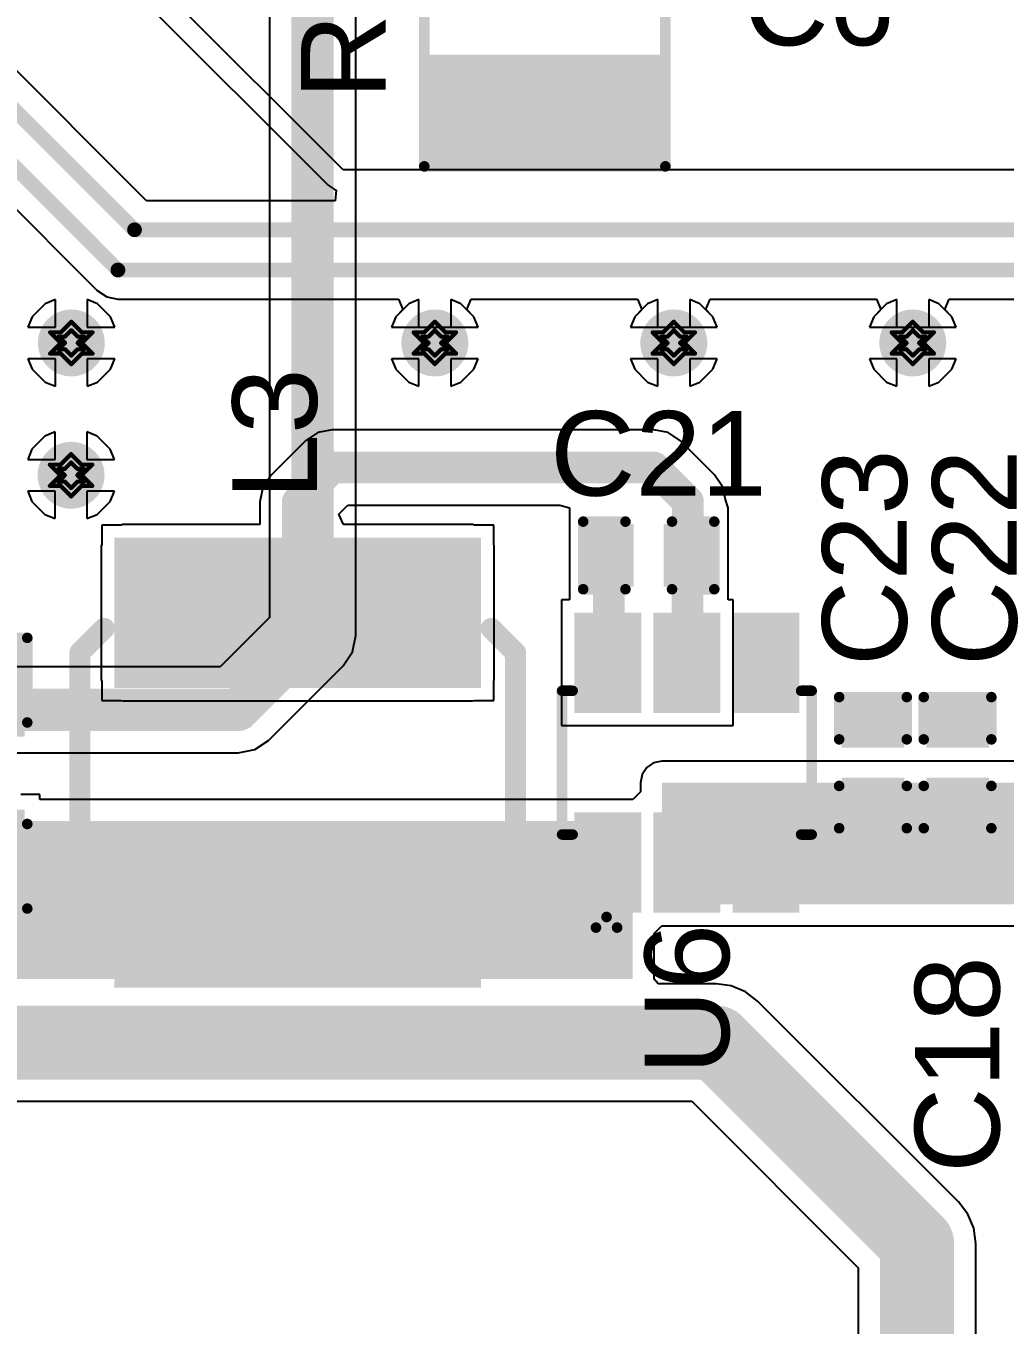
# Model space of a CAD drawing. Header units: inches. Extents: x -18 to 237, y -41 to 211.
# Drawn here: x 15.46 to 27.22, y 68.26 to 83.86 of the extents above; entities that cross this region are included whole.
import ezdxf

# ---------------------------------------------------------------- set-up
doc = ezdxf.new("R2010")
doc.units = ezdxf.units.IN
for name, color, linetype in [('Bottom Layer', 5, 'Continuous'), ('Bottom Solder', 6, 'Continuous'), ('Drill Drawing', 1, 'Continuous'), ('Top Layer', 1, 'Continuous'), ('Top Overlay', 2, 'Continuous'), ('Top Paste', 8, 'Continuous'), ('Top Solder', 216, 'Continuous'), ('Via Holes', 16, 'Continuous')]:
    doc.layers.add(name, color=color, linetype=linetype)
doc.styles.add('Arial', font='', dxfattribs={"height": 0.2})
doc.styles.get('Arial').set_extended_font_data('Arial')

# ---------------------------------------------------------------- blocks, each defined once
blk = doc.blocks.new('R___1210_9')
at = {"layer": 'Top Layer'}
for points in [[(-2.06, 1.36), (-0.92, 1.36), (-0.92, -1.36), (-2.06, -1.36)], [(0.92, 1.36), (2.06, 1.36), (2.06, -1.36), (0.92, -1.36)]]:
    blk.add_hatch(color=1, dxfattribs=at).paths.add_polyline_path(points)
at = {"layer": 'Top Paste'}
for points in [[(-2.06, 1.36), (-0.92, 1.36), (-0.92, -1.36), (-2.06, -1.36)], [(0.92, 1.36), (2.06, 1.36), (2.06, -1.36), (0.92, -1.36)]]:
    blk.add_hatch(color=8, dxfattribs=at).paths.add_polyline_path(points)
at = {"layer": 'Top Solder'}
for points in [[(-2.162, 1.462), (-0.818, 1.462), (-0.818, -1.462), (-2.162, -1.462)], [(0.818, 1.462), (2.162, 1.462), (2.162, -1.462), (0.818, -1.462)]]:
    blk.add_hatch(color=216, dxfattribs=at).paths.add_polyline_path(points)
at = {"layer": 'Top Overlay', "const_width": 0.127}
for points in [[(2.159, 1.448), (-2.159, 1.448)], [(-2.159, -1.448), (-2.159, 1.448)], [(2.159, -1.448), (2.159, 1.448)], [(2.159, -1.448), (-2.159, -1.448)]]:
    blk.add_lwpolyline(points, dxfattribs=at)
at = {"layer": 'Top Overlay', "const_width": 0.0635}
for points in [[(-2.191, 1.448, 1), (-2.127, 1.448, 1)], [(-2.191, 1.448, 1), (-2.127, 1.448, 1)], [(2.127, 1.448, 1), (2.191, 1.448, 1)], [(2.127, 1.448, 1), (2.191, 1.448, 1)], [(-2.191, -1.448, 1), (-2.127, -1.448, 1)], [(-2.191, -1.448, 1), (-2.127, -1.448, 1)], [(2.127, -1.448, 1), (2.191, -1.448, 1)], [(2.127, -1.448, 1), (2.191, -1.448, 1)]]:
    blk.add_lwpolyline(points, format="xyb", close=True, dxfattribs=at)
blk = doc.blocks.new('TSOT_23_6_30')
at = {"layer": 'Top Layer'}
for points in [[(-1.7, 1.25), (-0.7, 1.25), (-0.7, 0.65), (-1.7, 0.65)], [(0.7, 1.25), (1.7, 1.25), (1.7, 0.65), (0.7, 0.65)], [(-1.7, 0.3), (-0.7, 0.3), (-0.7, -0.3), (-1.7, -0.3)], [(0.7, 0.3), (1.7, 0.3), (1.7, -0.3), (0.7, -0.3)], [(-1.7, -0.65), (-0.7, -0.65), (-0.7, -1.25), (-1.7, -1.25)], [(0.7, -0.65), (1.7, -0.65), (1.7, -1.25), (0.7, -1.25)]]:
    blk.add_hatch(color=1, dxfattribs=at).paths.add_polyline_path(points)
at = {"layer": 'Top Paste'}
for points in [[(-1.7, 1.25), (-0.7, 1.25), (-0.7, 0.65), (-1.7, 0.65)], [(0.7, 1.25), (1.7, 1.25), (1.7, 0.65), (0.7, 0.65)], [(-1.7, 0.3), (-0.7, 0.3), (-0.7, -0.3), (-1.7, -0.3)], [(0.7, 0.3), (1.7, 0.3), (1.7, -0.3), (0.7, -0.3)], [(-1.7, -0.65), (-0.7, -0.65), (-0.7, -1.25), (-1.7, -1.25)], [(0.7, -0.65), (1.7, -0.65), (1.7, -1.25), (0.7, -1.25)]]:
    blk.add_hatch(color=8, dxfattribs=at).paths.add_polyline_path(points)
at = {"layer": 'Top Solder'}
for points in [[(-1.802, 1.352), (-0.598, 1.352), (-0.598, 0.548), (-1.802, 0.548)], [(0.598, 1.352), (1.802, 1.352), (1.802, 0.548), (0.598, 0.548)], [(-1.802, 0.402), (-0.598, 0.402), (-0.598, -0.402), (-1.802, -0.402)], [(0.598, 0.402), (1.802, 0.402), (1.802, -0.402), (0.598, -0.402)], [(-1.802, -0.548), (-0.598, -0.548), (-0.598, -1.352), (-1.802, -1.352)], [(0.598, -0.548), (1.802, -0.548), (1.802, -1.352), (0.598, -1.352)]]:
    blk.add_hatch(color=216, dxfattribs=at).paths.add_polyline_path(points)
at = {"layer": 'Top Overlay', "const_width": 0.127}
for points in [[(-0.864, 1.499), (-0.864, 1.372)], [(-0.864, 1.499), (0.864, 1.499)], [(0.864, 1.499), (0.864, 1.372)], [(-1.981, 1.092), (-1.854, 0.965)], [(-1.981, 1.092), (-1.981, 0.838)], [(-1.854, 0.965), (-1.981, 0.838)], [(-0.864, -1.372), (-0.864, -1.499)], [(0.864, -1.372), (0.864, -1.499)], [(-0.864, -1.499), (0.864, -1.499)]]:
    blk.add_lwpolyline(points, dxfattribs=at)
at = {"layer": 'Top Overlay', "const_width": 0.0635}
for points in [[(-0.895, 1.499, 1), (-0.832, 1.499, 1)], [(-0.895, 1.499, 1), (-0.832, 1.499, 1)], [(0.832, 1.499, 1), (0.895, 1.499, 1)], [(0.832, 1.499, 1), (0.895, 1.499, 1)], [(-0.895, 1.372, 1), (-0.832, 1.372, 1)], [(0.832, 1.372, 1), (0.895, 1.372, 1)], [(-2.013, 1.092, 1), (-1.949, 1.092, 1)], [(-2.013, 1.092, 1), (-1.949, 1.092, 1)], [(-1.886, 0.965, 1), (-1.822, 0.965, 1)], [(-1.886, 0.965, 1), (-1.822, 0.965, 1)], [(-2.013, 0.838, 1), (-1.949, 0.838, 1)], [(-2.013, 0.838, 1), (-1.949, 0.838, 1)], [(-0.895, -1.372, 1), (-0.832, -1.372, 1)], [(0.832, -1.372, 1), (0.895, -1.372, 1)], [(-0.895, -1.499, 1), (-0.832, -1.499, 1)], [(-0.895, -1.499, 1), (-0.832, -1.499, 1)], [(0.832, -1.499, 1), (0.895, -1.499, 1)], [(0.832, -1.499, 1), (0.895, -1.499, 1)]]:
    blk.add_lwpolyline(points, format="xyb", close=True, dxfattribs=at)
blk = doc.blocks.new('LVC505040_6R8M_N__100')
at = {"layer": 'Top Layer'}
for points in [[(-2.6, 2.1), (-1, 2.1), (-1, -2.1), (-2.6, -2.1)], [(1, 2.1), (2.6, 2.1), (2.6, -2.1), (1, -2.1)]]:
    blk.add_hatch(color=1, dxfattribs=at).paths.add_polyline_path(points)
at = {"layer": 'Top Paste'}
for points in [[(-2.6, 2.1), (-1, 2.1), (-1, -2.1), (-2.6, -2.1)], [(1, 2.1), (2.6, 2.1), (2.6, -2.1), (1, -2.1)]]:
    blk.add_hatch(color=8, dxfattribs=at).paths.add_polyline_path(points)
at = {"layer": 'Top Solder'}
for points in [[(-2.702, 2.202), (-0.898, 2.202), (-0.898, -2.202), (-2.702, -2.202)], [(0.898, 2.202), (2.702, 2.202), (2.702, -2.202), (0.898, -2.202)]]:
    blk.add_hatch(color=216, dxfattribs=at).paths.add_polyline_path(points)
at = {"layer": 'Top Overlay', "const_width": 0.254}
for points in [[(-1.613, 2.324), (-1.321, 2.616)], [(1.295, 2.616), (-1.321, 2.616)], [(1.613, 2.324), (1.321, 2.616)], [(-1.321, -2.616), (-1.613, -2.324)], [(1.321, -2.616), (1.613, -2.324)], [(1.295, -2.616), (-1.321, -2.616)]]:
    blk.add_lwpolyline(points, dxfattribs=at)
at = {"layer": 'Top Overlay', "const_width": 0.127}
for points in [[(-1.384, 2.616, 1), (-1.257, 2.616, 1)], [(-1.384, 2.616, 1), (-1.257, 2.616, 1)], [(1.232, 2.616, 1), (1.359, 2.616, 1)], [(1.257, 2.616, 1), (1.384, 2.616, 1)], [(-1.676, 2.324, 1), (-1.549, 2.324, 1)], [(1.549, 2.324, 1), (1.676, 2.324, 1)], [(-1.676, -2.324, 1), (-1.549, -2.324, 1)], [(1.549, -2.324, 1), (1.676, -2.324, 1)], [(-1.384, -2.616, 1), (-1.257, -2.616, 1)], [(-1.384, -2.616, 1), (-1.257, -2.616, 1)], [(1.232, -2.616, 1), (1.359, -2.616, 1)], [(1.257, -2.616, 1), (1.384, -2.616, 1)]]:
    blk.add_lwpolyline(points, format="xyb", close=True, dxfattribs=at)
blk = doc.blocks.new('C___0805_140')
at = {"layer": 'Top Layer'}
for points in [[(-1.524, 0.762), (-0.508, 0.762), (-0.508, -0.762), (-1.524, -0.762)], [(0.508, 0.762), (1.524, 0.762), (1.524, -0.762), (0.508, -0.762)]]:
    blk.add_hatch(color=1, dxfattribs=at).paths.add_polyline_path(points)
at = {"layer": 'Top Paste'}
for points in [[(-1.524, 0.762), (-0.508, 0.762), (-0.508, -0.762), (-1.524, -0.762)], [(0.508, 0.762), (1.524, 0.762), (1.524, -0.762), (0.508, -0.762)]]:
    blk.add_hatch(color=8, dxfattribs=at).paths.add_polyline_path(points)
at = {"layer": 'Top Solder'}
for points in [[(-1.594, 0.832), (-0.438, 0.832), (-0.438, -0.832), (-1.594, -0.832)], [(0.438, 0.832), (1.594, 0.832), (1.594, -0.832), (0.438, -0.832)]]:
    blk.add_hatch(color=216, dxfattribs=at).paths.add_polyline_path(points)
at = {"layer": 'Top Overlay', "const_width": 0.127}
for points in [[(-0.61, 0.864), (-1.626, 0.864)], [(-1.626, -0.864), (-1.626, 0.864)], [(1.626, 0.864), (0.61, 0.864)], [(1.626, -0.864), (1.626, 0.864)], [(-0.61, -0.864), (-1.626, -0.864)], [(1.626, -0.864), (0.61, -0.864)]]:
    blk.add_lwpolyline(points, dxfattribs=at)
at = {"layer": 'Top Overlay', "const_width": 0.0635}
for points in [[(-1.657, 0.864, 1), (-1.594, 0.864, 1)], [(-1.657, 0.864, 1), (-1.594, 0.864, 1)], [(-0.641, 0.864, 1), (-0.578, 0.864, 1)], [(0.578, 0.864, 1), (0.641, 0.864, 1)], [(1.594, 0.864, 1), (1.657, 0.864, 1)], [(1.594, 0.864, 1), (1.657, 0.864, 1)], [(-1.657, -0.864, 1), (-1.594, -0.864, 1)], [(-1.657, -0.864, 1), (-1.594, -0.864, 1)], [(-0.641, -0.864, 1), (-0.578, -0.864, 1)], [(0.578, -0.864, 1), (0.641, -0.864, 1)], [(1.594, -0.864, 1), (1.657, -0.864, 1)], [(1.594, -0.864, 1), (1.657, -0.864, 1)]]:
    blk.add_lwpolyline(points, format="xyb", close=True, dxfattribs=at)
blk = doc.blocks.new('C___0402_141')
at = {"layer": 'Top Layer'}
for points in [[(-0.699, -0.318), (-0.699, 0.317), (-0.241, 0.317), (-0.241, -0.318)], [(0.241, -0.318), (0.241, 0.317), (0.699, 0.317), (0.699, -0.318)]]:
    blk.add_hatch(color=1, dxfattribs=at).paths.add_polyline_path(points)
at = {"layer": 'Top Paste'}
for points in [[(-0.699, -0.318), (-0.699, 0.317), (-0.241, 0.317), (-0.241, -0.318)], [(0.241, -0.318), (0.241, 0.317), (0.699, 0.317), (0.699, -0.318)]]:
    blk.add_hatch(color=8, dxfattribs=at).paths.add_polyline_path(points)
at = {"layer": 'Top Solder'}
for points in [[(-0.758, -0.377), (-0.758, 0.377), (-0.181, 0.377), (-0.181, -0.377)], [(0.181, -0.377), (0.181, 0.377), (0.758, 0.377), (0.758, -0.377)]]:
    blk.add_hatch(color=216, dxfattribs=at).paths.add_polyline_path(points)
at = {"layer": 'Top Overlay', "const_width": 0.127}
for points in [[(-0.279, 0.406), (-0.787, 0.406)], [(-0.787, -0.406), (-0.787, 0.406)], [(0.787, 0.406), (0.279, 0.406)], [(0.787, -0.406), (0.787, 0.406)], [(-0.279, -0.406), (-0.787, -0.406)], [(0.787, -0.406), (0.279, -0.406)]]:
    blk.add_lwpolyline(points, dxfattribs=at)
at = {"layer": 'Top Overlay', "const_width": 0.0635}
for points in [[(-0.819, 0.406, 1), (-0.756, 0.406, 1)], [(-0.819, 0.406, 1), (-0.756, 0.406, 1)], [(-0.311, 0.406, 1), (-0.248, 0.406, 1)], [(0.248, 0.406, 1), (0.311, 0.406, 1)], [(0.756, 0.406, 1), (0.819, 0.406, 1)], [(0.756, 0.406, 1), (0.819, 0.406, 1)], [(-0.819, -0.406, 1), (-0.756, -0.406, 1)], [(-0.819, -0.406, 1), (-0.756, -0.406, 1)], [(-0.311, -0.406, 1), (-0.248, -0.406, 1)], [(0.248, -0.406, 1), (0.311, -0.406, 1)], [(0.756, -0.406, 1), (0.819, -0.406, 1)], [(0.756, -0.406, 1), (0.819, -0.406, 1)]]:
    blk.add_lwpolyline(points, format="xyb", close=True, dxfattribs=at)
blk = doc.blocks.new('C___0402_142')
at = {"layer": 'Top Layer'}
for points in [[(-0.699, -0.318), (-0.699, 0.317), (-0.241, 0.317), (-0.241, -0.318)], [(0.241, -0.318), (0.241, 0.317), (0.699, 0.317), (0.699, -0.318)]]:
    blk.add_hatch(color=1, dxfattribs=at).paths.add_polyline_path(points)
at = {"layer": 'Top Paste'}
for points in [[(-0.699, -0.318), (-0.699, 0.317), (-0.241, 0.317), (-0.241, -0.318)], [(0.241, -0.318), (0.241, 0.317), (0.699, 0.317), (0.699, -0.318)]]:
    blk.add_hatch(color=8, dxfattribs=at).paths.add_polyline_path(points)
at = {"layer": 'Top Solder'}
for points in [[(-0.758, -0.377), (-0.758, 0.377), (-0.181, 0.377), (-0.181, -0.377)], [(0.181, -0.377), (0.181, 0.377), (0.758, 0.377), (0.758, -0.377)]]:
    blk.add_hatch(color=216, dxfattribs=at).paths.add_polyline_path(points)
at = {"layer": 'Top Overlay', "const_width": 0.127}
for points in [[(-0.279, 0.406), (-0.787, 0.406)], [(-0.787, -0.406), (-0.787, 0.406)], [(0.787, 0.406), (0.279, 0.406)], [(0.787, -0.406), (0.787, 0.406)], [(-0.279, -0.406), (-0.787, -0.406)], [(0.787, -0.406), (0.279, -0.406)]]:
    blk.add_lwpolyline(points, dxfattribs=at)
at = {"layer": 'Top Overlay', "const_width": 0.0635}
for points in [[(-0.819, 0.406, 1), (-0.756, 0.406, 1)], [(-0.819, 0.406, 1), (-0.756, 0.406, 1)], [(-0.311, 0.406, 1), (-0.248, 0.406, 1)], [(0.248, 0.406, 1), (0.311, 0.406, 1)], [(0.756, 0.406, 1), (0.819, 0.406, 1)], [(0.756, 0.406, 1), (0.819, 0.406, 1)], [(-0.819, -0.406, 1), (-0.756, -0.406, 1)], [(-0.819, -0.406, 1), (-0.756, -0.406, 1)], [(-0.311, -0.406, 1), (-0.248, -0.406, 1)], [(0.248, -0.406, 1), (0.311, -0.406, 1)], [(0.756, -0.406, 1), (0.819, -0.406, 1)], [(0.756, -0.406, 1), (0.819, -0.406, 1)]]:
    blk.add_lwpolyline(points, format="xyb", close=True, dxfattribs=at)
blk = doc.blocks.new('C___0402_143')
at = {"layer": 'Top Layer'}
for points in [[(-0.699, -0.318), (-0.699, 0.318), (-0.241, 0.318), (-0.241, -0.318)], [(0.241, -0.318), (0.241, 0.318), (0.699, 0.318), (0.699, -0.318)]]:
    blk.add_hatch(color=1, dxfattribs=at).paths.add_polyline_path(points)
at = {"layer": 'Top Paste'}
for points in [[(-0.699, -0.318), (-0.699, 0.318), (-0.241, 0.318), (-0.241, -0.318)], [(0.241, -0.318), (0.241, 0.318), (0.699, 0.318), (0.699, -0.318)]]:
    blk.add_hatch(color=8, dxfattribs=at).paths.add_polyline_path(points)
at = {"layer": 'Top Solder'}
for points in [[(-0.758, -0.377), (-0.758, 0.377), (-0.181, 0.377), (-0.181, -0.377)], [(0.181, -0.377), (0.181, 0.377), (0.758, 0.377), (0.758, -0.377)]]:
    blk.add_hatch(color=216, dxfattribs=at).paths.add_polyline_path(points)
at = {"layer": 'Top Overlay', "const_width": 0.127}
for points in [[(-0.279, 0.406), (-0.787, 0.406)], [(-0.787, 0.406), (-0.787, -0.406)], [(0.787, 0.406), (0.279, 0.406)], [(0.787, 0.406), (0.787, -0.406)], [(-0.279, -0.406), (-0.787, -0.406)], [(0.787, -0.406), (0.279, -0.406)]]:
    blk.add_lwpolyline(points, dxfattribs=at)
at = {"layer": 'Top Overlay', "const_width": 0.0635}
for points in [[(-0.819, 0.406, 1), (-0.756, 0.406, 1)], [(-0.819, 0.406, 1), (-0.756, 0.406, 1)], [(-0.311, 0.406, 1), (-0.248, 0.406, 1)], [(0.248, 0.406, 1), (0.311, 0.406, 1)], [(0.756, 0.406, 1), (0.819, 0.406, 1)], [(0.756, 0.406, 1), (0.819, 0.406, 1)], [(-0.819, -0.406, 1), (-0.756, -0.406, 1)], [(-0.819, -0.406, 1), (-0.756, -0.406, 1)], [(-0.311, -0.406, 1), (-0.248, -0.406, 1)], [(0.248, -0.406, 1), (0.311, -0.406, 1)], [(0.756, -0.406, 1), (0.819, -0.406, 1)], [(0.756, -0.406, 1), (0.819, -0.406, 1)]]:
    blk.add_lwpolyline(points, format="xyb", close=True, dxfattribs=at)

msp = doc.modelspace()

# ---------------------------------------------------------------- hatches: boundary and pattern name
at = {"layer": 'Bottom Layer'}
h = msp.add_hatch(color=5, dxfattribs=at)
edge = h.paths.add_edge_path()
edge.add_arc((16.005, 80.051), 0.3, 0, 360)
h = msp.add_hatch(color=5, dxfattribs=at)
edge = h.paths.add_edge_path()
edge.add_arc((20.371, 80.051), 0.3, 0, 360)
h = msp.add_hatch(color=5, dxfattribs=at)
edge = h.paths.add_edge_path()
edge.add_arc((23.241, 80.051), 0.3, 0, 360)
h = msp.add_hatch(color=5, dxfattribs=at)
edge = h.paths.add_edge_path()
edge.add_arc((26.111, 80.051), 0.3, 0, 360)
h = msp.add_hatch(color=5, dxfattribs=at)
edge = h.paths.add_edge_path()
edge.add_arc((16.002, 78.462), 0.3, 0, 360)
at = {"layer": 'Bottom Solder'}
h = msp.add_hatch(color=6, dxfattribs=at)
edge = h.paths.add_edge_path()
edge.add_arc((16.005, 80.051), 0.402, 0, 360)
h = msp.add_hatch(color=6, dxfattribs=at)
edge = h.paths.add_edge_path()
edge.add_arc((20.371, 80.051), 0.402, 0, 360)
h = msp.add_hatch(color=6, dxfattribs=at)
edge = h.paths.add_edge_path()
edge.add_arc((23.241, 80.051), 0.402, 0, 360)
h = msp.add_hatch(color=6, dxfattribs=at)
edge = h.paths.add_edge_path()
edge.add_arc((26.111, 80.051), 0.402, 0, 360)
h = msp.add_hatch(color=6, dxfattribs=at)
edge = h.paths.add_edge_path()
edge.add_arc((16.002, 78.462), 0.402, 0, 360)
at = {"layer": 'Top Layer'}
h = msp.add_hatch(color=1, dxfattribs=at)
edge = h.paths.add_edge_path()
edge.add_arc((16.005, 80.051), 0.3, 0, 360)
h = msp.add_hatch(color=1, dxfattribs=at)
edge = h.paths.add_edge_path()
edge.add_arc((20.371, 80.051), 0.3, 0, 360)
h = msp.add_hatch(color=1, dxfattribs=at)
edge = h.paths.add_edge_path()
edge.add_arc((23.241, 80.051), 0.3, 0, 360)
h = msp.add_hatch(color=1, dxfattribs=at)
edge = h.paths.add_edge_path()
edge.add_arc((26.111, 80.051), 0.3, 0, 360)
h = msp.add_hatch(color=1, dxfattribs=at)
edge = h.paths.add_edge_path()
edge.add_arc((16.002, 78.462), 0.3, 0, 360)
for points in [[(16.624, 76.01), (20.824, 76.01), (20.824, 77.61), (16.624, 77.61)], [(23.098, 73.31), (34.239, 73.31), (34.239, 74.768), (23.098, 74.768)], [(11.915, 72.41), (22.748, 72.41), (22.748, 74.31), (11.915, 74.31)]]:
    msp.add_hatch(color=1, dxfattribs=at).paths.add_polyline_path(points)
at = {"layer": 'Top Solder'}
h = msp.add_hatch(color=216, dxfattribs=at)
edge = h.paths.add_edge_path()
edge.add_arc((16.005, 80.051), 0.402, 0, 360)
h = msp.add_hatch(color=216, dxfattribs=at)
edge = h.paths.add_edge_path()
edge.add_arc((20.371, 80.051), 0.402, 0, 360)
h = msp.add_hatch(color=216, dxfattribs=at)
edge = h.paths.add_edge_path()
edge.add_arc((23.241, 80.051), 0.402, 0, 360)
h = msp.add_hatch(color=216, dxfattribs=at)
edge = h.paths.add_edge_path()
edge.add_arc((26.111, 80.051), 0.402, 0, 360)
h = msp.add_hatch(color=216, dxfattribs=at)
edge = h.paths.add_edge_path()
edge.add_arc((16.002, 78.462), 0.402, 0, 360)
at = {"layer": 'Via Holes'}
h = msp.add_hatch(color=7, dxfattribs=at)
edge = h.paths.add_edge_path()
edge.add_arc((16.005, 80.051), 0.15, 0, 360)
h = msp.add_hatch(color=7, dxfattribs=at)
edge = h.paths.add_edge_path()
edge.add_arc((20.371, 80.051), 0.15, 0, 360)
h = msp.add_hatch(color=7, dxfattribs=at)
edge = h.paths.add_edge_path()
edge.add_arc((23.241, 80.051), 0.15, 0, 360)
h = msp.add_hatch(color=7, dxfattribs=at)
edge = h.paths.add_edge_path()
edge.add_arc((26.111, 80.051), 0.15, 0, 360)
h = msp.add_hatch(color=7, dxfattribs=at)
edge = h.paths.add_edge_path()
edge.add_arc((16.002, 78.462), 0.15, 0, 360)

# ---------------------------------------------------------------- linework, layer by layer
at = {"layer": 'Bottom Layer'}
for p, q in [((18.384, 87.736), (18.384, 76.752)), ((19.42, 76.538), (19.42, 86.531)), ((15.691, 80.521), (15.536, 80.365)), ((15.815, 80.572), (15.691, 80.521)), ((15.815, 80.242), (15.815, 80.572)), ((16.319, 80.521), (16.196, 80.572)), ((16.196, 80.572), (16.196, 80.242)), ((16.475, 80.365), (16.319, 80.521)), ((20.057, 80.521), (19.901, 80.365)), ((20.18, 80.572), (20.057, 80.521)), ((20.18, 80.242), (20.18, 80.572)), ((20.685, 80.521), (20.561, 80.572)), ((20.561, 80.572), (20.561, 80.242)), ((20.84, 80.365), (20.685, 80.521)), ((22.927, 80.521), (22.771, 80.365)), ((23.051, 80.572), (22.927, 80.521)), ((23.051, 80.242), (23.051, 80.572)), ((23.555, 80.521), (23.432, 80.572)), ((23.432, 80.572), (23.432, 80.242)), ((23.711, 80.365), (23.555, 80.521)), ((25.797, 80.521), (25.642, 80.365)), ((25.921, 80.572), (25.797, 80.521)), ((25.921, 80.242), (25.921, 80.572)), ((26.425, 80.521), (26.302, 80.572)), ((26.302, 80.572), (26.302, 80.242)), ((26.581, 80.365), (26.425, 80.521)), ((15.536, 80.365), (15.484, 80.242)), ((16.526, 80.242), (16.475, 80.365)), ((19.901, 80.365), (19.85, 80.242)), ((20.892, 80.242), (20.84, 80.365)), ((22.771, 80.365), (22.72, 80.242)), ((23.762, 80.242), (23.711, 80.365)), ((25.642, 80.365), (25.59, 80.242)), ((26.632, 80.242), (26.581, 80.365)), ((15.484, 80.242), (15.815, 80.242)), ((16.196, 80.242), (16.526, 80.242)), ((19.85, 80.242), (20.18, 80.242)), ((20.561, 80.242), (20.892, 80.242)), ((22.72, 80.242), (23.051, 80.242)), ((23.432, 80.242), (23.762, 80.242)), ((25.59, 80.242), (25.921, 80.242)), ((26.302, 80.242), (26.632, 80.242)), ((15.815, 79.861), (15.484, 79.861)), ((15.484, 79.861), (15.536, 79.737)), ((15.536, 79.737), (15.691, 79.581)), ((15.815, 79.53), (15.815, 79.861)), ((16.526, 79.861), (16.196, 79.861)), ((16.196, 79.861), (16.196, 79.53)), ((16.319, 79.581), (16.475, 79.737)), ((16.475, 79.737), (16.526, 79.861)), ((20.18, 79.861), (19.85, 79.861)), ((19.85, 79.861), (19.901, 79.737)), ((19.901, 79.737), (20.057, 79.581)), ((20.18, 79.53), (20.18, 79.861)), ((20.892, 79.861), (20.561, 79.861)), ((20.561, 79.861), (20.561, 79.53)), ((20.685, 79.581), (20.84, 79.737)), ((20.84, 79.737), (20.892, 79.861)), ((23.051, 79.861), (22.72, 79.861)), ((22.72, 79.861), (22.771, 79.737)), ((22.771, 79.737), (22.927, 79.581)), ((23.051, 79.53), (23.051, 79.861)), ((23.762, 79.861), (23.432, 79.861)), ((23.432, 79.861), (23.432, 79.53)), ((23.555, 79.581), (23.711, 79.737)), ((23.711, 79.737), (23.762, 79.861)), ((25.921, 79.861), (25.59, 79.861)), ((25.59, 79.861), (25.642, 79.737)), ((25.642, 79.737), (25.797, 79.581)), ((25.921, 79.53), (25.921, 79.861)), ((26.632, 79.861), (26.302, 79.861)), ((26.302, 79.861), (26.302, 79.53)), ((26.425, 79.581), (26.581, 79.737)), ((26.581, 79.737), (26.632, 79.861)), ((15.691, 79.581), (15.815, 79.53)), ((16.196, 79.53), (16.319, 79.581)), ((20.057, 79.581), (20.18, 79.53)), ((20.561, 79.53), (20.685, 79.581)), ((22.927, 79.581), (23.051, 79.53)), ((23.432, 79.53), (23.555, 79.581)), ((25.797, 79.581), (25.921, 79.53)), ((26.302, 79.53), (26.425, 79.581)), ((15.812, 78.982), (15.688, 78.931)), ((15.812, 78.652), (15.812, 78.982)), ((16.316, 78.931), (16.193, 78.982)), ((16.193, 78.982), (16.193, 78.652)), ((15.688, 78.931), (15.532, 78.775)), ((16.472, 78.775), (16.316, 78.931)), ((15.532, 78.775), (15.481, 78.652)), ((15.481, 78.652), (15.812, 78.652)), ((16.193, 78.652), (16.523, 78.652)), ((16.523, 78.652), (16.472, 78.775)), ((15.812, 78.271), (15.481, 78.271)), ((15.481, 78.271), (15.532, 78.148)), ((15.812, 77.941), (15.812, 78.271)), ((16.523, 78.271), (16.193, 78.271)), ((16.193, 78.271), (16.193, 77.941)), ((16.472, 78.148), (16.523, 78.271)), ((15.532, 78.148), (15.688, 77.992)), ((16.316, 77.992), (16.472, 78.148)), ((15.688, 77.992), (15.812, 77.941)), ((16.193, 77.941), (16.316, 77.992)), ((18.384, 76.752), (17.794, 76.162)), ((19.381, 76.34), (19.42, 76.538)), ((19.269, 76.172), (19.381, 76.34)), ((17.794, 76.162), (6.934, 76.162)), ((18.375, 75.278), (19.269, 76.172)), ((18.207, 75.166), (18.375, 75.278)), ((7.149, 75.126), (18.009, 75.126)), ((18.009, 75.126), (18.207, 75.166))]:
    msp.add_line(p, q, dxfattribs=at)
at = {"layer": 'Bottom Layer', "const_width": 0.508}
for points in [[(18.902, 76.538), (18.902, 87.736)], [(18.009, 75.644), (18.902, 76.538)], [(6.934, 75.644), (18.009, 75.644)]]:
    msp.add_lwpolyline(points, dxfattribs=at)
at = {"layer": 'Bottom Layer', "const_width": 0.254}
for points in [[(18.775, 76.538, 1), (19.029, 76.538, 1)], [(18.775, 76.538, 1), (19.029, 76.538, 1)], [(17.882, 75.644, 1), (18.136, 75.644, 1)], [(17.882, 75.644, 1), (18.136, 75.644, 1)]]:
    msp.add_lwpolyline(points, format="xyb", close=True, dxfattribs=at)
at = {"layer": 'Drill Drawing', "const_width": 0.0508}
for points in [[(15.751, 80.178), (15.878, 80.051)], [(15.751, 80.178), (15.878, 80.178)], [(15.878, 80.178), (16.005, 80.305)], [(15.929, 80.127), (16.005, 80.203)], [(16.005, 80.305), (16.132, 80.178)], [(16.005, 80.203), (16.081, 80.127)], [(16.132, 80.178), (16.259, 80.178)], [(16.132, 80.051), (16.259, 80.178)], [(20.117, 80.178), (20.244, 80.051)], [(20.117, 80.178), (20.244, 80.178)], [(20.244, 80.178), (20.371, 80.305)], [(20.295, 80.127), (20.371, 80.203)], [(20.371, 80.305), (20.498, 80.178)], [(20.371, 80.203), (20.447, 80.127)], [(20.498, 80.178), (20.625, 80.178)], [(20.498, 80.051), (20.625, 80.178)], [(22.987, 80.178), (23.114, 80.051)], [(22.987, 80.178), (23.114, 80.178)], [(23.114, 80.178), (23.241, 80.305)], [(23.165, 80.127), (23.241, 80.203)], [(23.241, 80.305), (23.368, 80.178)], [(23.241, 80.203), (23.317, 80.127)], [(23.368, 80.178), (23.495, 80.178)], [(23.368, 80.051), (23.495, 80.178)], [(25.857, 80.178), (25.984, 80.051)], [(25.857, 80.178), (25.984, 80.178)], [(25.984, 80.178), (26.111, 80.305)], [(26.035, 80.127), (26.111, 80.203)], [(26.111, 80.305), (26.238, 80.178)], [(26.111, 80.203), (26.187, 80.127)], [(26.238, 80.178), (26.365, 80.178)], [(26.238, 80.051), (26.365, 80.178)], [(15.751, 79.924), (15.878, 80.051)], [(15.853, 80.127), (15.929, 80.051)], [(15.853, 80.127), (15.929, 80.127)], [(15.853, 79.975), (15.929, 80.051)], [(16.081, 80.127), (16.158, 80.127)], [(16.081, 80.051), (16.158, 80.127)], [(16.081, 80.051), (16.158, 79.975)], [(16.132, 80.051), (16.259, 79.924)], [(20.117, 79.924), (20.244, 80.051)], [(20.218, 80.127), (20.295, 80.051)], [(20.218, 80.127), (20.295, 80.127)], [(20.218, 79.975), (20.295, 80.051)], [(20.447, 80.127), (20.523, 80.127)], [(20.447, 80.051), (20.523, 80.127)], [(20.447, 80.051), (20.523, 79.975)], [(20.498, 80.051), (20.625, 79.924)], [(22.987, 79.924), (23.114, 80.051)], [(23.089, 80.127), (23.165, 80.051)], [(23.089, 80.127), (23.165, 80.127)], [(23.089, 79.975), (23.165, 80.051)], [(23.317, 80.127), (23.393, 80.127)], [(23.317, 80.051), (23.393, 80.127)], [(23.317, 80.051), (23.393, 79.975)], [(23.368, 80.051), (23.495, 79.924)], [(25.857, 79.924), (25.984, 80.051)], [(25.959, 80.127), (26.035, 80.051)], [(25.959, 80.127), (26.035, 80.127)], [(25.959, 79.975), (26.035, 80.051)], [(26.187, 80.127), (26.264, 80.127)], [(26.187, 80.051), (26.264, 80.127)], [(26.187, 80.051), (26.264, 79.975)], [(26.238, 80.051), (26.365, 79.924)], [(15.751, 79.924), (15.878, 79.924)], [(15.853, 79.975), (15.929, 79.975)], [(15.878, 79.924), (16.005, 79.797)], [(15.929, 79.975), (16.005, 79.899)], [(16.005, 79.899), (16.081, 79.975)], [(16.005, 79.797), (16.132, 79.924)], [(16.081, 79.975), (16.158, 79.975)], [(16.132, 79.924), (16.259, 79.924)], [(20.117, 79.924), (20.244, 79.924)], [(20.218, 79.975), (20.295, 79.975)], [(20.244, 79.924), (20.371, 79.797)], [(20.295, 79.975), (20.371, 79.899)], [(20.371, 79.899), (20.447, 79.975)], [(20.371, 79.797), (20.498, 79.924)], [(20.447, 79.975), (20.523, 79.975)], [(20.498, 79.924), (20.625, 79.924)], [(22.987, 79.924), (23.114, 79.924)], [(23.089, 79.975), (23.165, 79.975)], [(23.114, 79.924), (23.241, 79.797)], [(23.165, 79.975), (23.241, 79.899)], [(23.241, 79.899), (23.317, 79.975)], [(23.241, 79.797), (23.368, 79.924)], [(23.317, 79.975), (23.393, 79.975)], [(23.368, 79.924), (23.495, 79.924)], [(25.857, 79.924), (25.984, 79.924)], [(25.959, 79.975), (26.035, 79.975)], [(25.984, 79.924), (26.111, 79.797)], [(26.035, 79.975), (26.111, 79.899)], [(26.111, 79.899), (26.187, 79.975)], [(26.111, 79.797), (26.238, 79.924)], [(26.187, 79.975), (26.264, 79.975)], [(26.238, 79.924), (26.365, 79.924)], [(15.875, 78.589), (16.002, 78.716)], [(15.926, 78.538), (16.002, 78.614)], [(16.002, 78.716), (16.129, 78.589)], [(16.002, 78.614), (16.078, 78.538)], [(15.748, 78.589), (15.875, 78.462)], [(15.748, 78.589), (15.875, 78.589)], [(15.748, 78.335), (15.875, 78.462)], [(15.85, 78.538), (15.926, 78.462)], [(15.85, 78.538), (15.926, 78.538)], [(15.85, 78.385), (15.926, 78.462)], [(16.078, 78.538), (16.154, 78.538)], [(16.078, 78.462), (16.154, 78.538)], [(16.078, 78.462), (16.154, 78.385)], [(16.129, 78.589), (16.256, 78.589)], [(16.129, 78.462), (16.256, 78.589)], [(16.129, 78.462), (16.256, 78.335)], [(15.748, 78.335), (15.875, 78.335)], [(15.85, 78.385), (15.926, 78.385)], [(15.875, 78.335), (16.002, 78.208)], [(15.926, 78.385), (16.002, 78.309)], [(16.002, 78.309), (16.078, 78.385)], [(16.002, 78.208), (16.129, 78.335)], [(16.078, 78.385), (16.154, 78.385)], [(16.129, 78.335), (16.256, 78.335)]]:
    msp.add_lwpolyline(points, dxfattribs=at)
at = {"layer": 'Drill Drawing', "const_width": 0.0254}
for points in [[(15.738, 80.178, 1), (15.764, 80.178, 1)], [(15.738, 80.178, 1), (15.764, 80.178, 1)], [(15.865, 80.178, 1), (15.891, 80.178, 1)], [(15.865, 80.178, 1), (15.891, 80.178, 1)], [(15.992, 80.305, 1), (16.018, 80.305, 1)], [(15.992, 80.305, 1), (16.018, 80.305, 1)], [(15.992, 80.203, 1), (16.018, 80.203, 1)], [(15.992, 80.203, 1), (16.018, 80.203, 1)], [(16.119, 80.178, 1), (16.145, 80.178, 1)], [(16.119, 80.178, 1), (16.145, 80.178, 1)], [(16.246, 80.178, 1), (16.272, 80.178, 1)], [(16.246, 80.178, 1), (16.272, 80.178, 1)], [(20.104, 80.178, 1), (20.13, 80.178, 1)], [(20.104, 80.178, 1), (20.13, 80.178, 1)], [(20.231, 80.178, 1), (20.257, 80.178, 1)], [(20.231, 80.178, 1), (20.257, 80.178, 1)], [(20.358, 80.305, 1), (20.384, 80.305, 1)], [(20.358, 80.305, 1), (20.384, 80.305, 1)], [(20.358, 80.203, 1), (20.384, 80.203, 1)], [(20.358, 80.203, 1), (20.384, 80.203, 1)], [(20.485, 80.178, 1), (20.511, 80.178, 1)], [(20.485, 80.178, 1), (20.511, 80.178, 1)], [(20.612, 80.178, 1), (20.638, 80.178, 1)], [(20.612, 80.178, 1), (20.638, 80.178, 1)], [(22.974, 80.178, 1), (23, 80.178, 1)], [(22.974, 80.178, 1), (23, 80.178, 1)], [(23.101, 80.178, 1), (23.127, 80.178, 1)], [(23.101, 80.178, 1), (23.127, 80.178, 1)], [(23.228, 80.305, 1), (23.254, 80.305, 1)], [(23.228, 80.305, 1), (23.254, 80.305, 1)], [(23.228, 80.203, 1), (23.254, 80.203, 1)], [(23.228, 80.203, 1), (23.254, 80.203, 1)], [(23.355, 80.178, 1), (23.381, 80.178, 1)], [(23.355, 80.178, 1), (23.381, 80.178, 1)], [(23.482, 80.178, 1), (23.508, 80.178, 1)], [(23.482, 80.178, 1), (23.508, 80.178, 1)], [(25.845, 80.178, 1), (25.87, 80.178, 1)], [(25.845, 80.178, 1), (25.87, 80.178, 1)], [(25.972, 80.178, 1), (25.997, 80.178, 1)], [(25.972, 80.178, 1), (25.997, 80.178, 1)], [(26.099, 80.305, 1), (26.124, 80.305, 1)], [(26.099, 80.305, 1), (26.124, 80.305, 1)], [(26.099, 80.203, 1), (26.124, 80.203, 1)], [(26.099, 80.203, 1), (26.124, 80.203, 1)], [(26.226, 80.178, 1), (26.251, 80.178, 1)], [(26.226, 80.178, 1), (26.251, 80.178, 1)], [(26.353, 80.178, 1), (26.378, 80.178, 1)], [(26.353, 80.178, 1), (26.378, 80.178, 1)], [(15.84, 80.127, 1), (15.865, 80.127, 1)], [(15.84, 80.127, 1), (15.865, 80.127, 1)], [(15.865, 80.051, 1), (15.891, 80.051, 1)], [(15.865, 80.051, 1), (15.891, 80.051, 1)], [(15.916, 80.127, 1), (15.942, 80.127, 1)], [(15.916, 80.127, 1), (15.942, 80.127, 1)], [(15.916, 80.051, 1), (15.942, 80.051, 1)], [(15.916, 80.051, 1), (15.942, 80.051, 1)], [(16.069, 80.127, 1), (16.094, 80.127, 1)], [(16.069, 80.127, 1), (16.094, 80.127, 1)], [(16.069, 80.051, 1), (16.094, 80.051, 1)], [(16.069, 80.051, 1), (16.094, 80.051, 1)], [(16.119, 80.051, 1), (16.145, 80.051, 1)], [(16.119, 80.051, 1), (16.145, 80.051, 1)], [(16.145, 80.127, 1), (16.17, 80.127, 1)], [(16.145, 80.127, 1), (16.17, 80.127, 1)], [(20.206, 80.127, 1), (20.231, 80.127, 1)], [(20.206, 80.127, 1), (20.231, 80.127, 1)], [(20.231, 80.051, 1), (20.257, 80.051, 1)], [(20.231, 80.051, 1), (20.257, 80.051, 1)], [(20.282, 80.127, 1), (20.307, 80.127, 1)], [(20.282, 80.127, 1), (20.307, 80.127, 1)], [(20.282, 80.051, 1), (20.307, 80.051, 1)], [(20.282, 80.051, 1), (20.307, 80.051, 1)], [(20.434, 80.127, 1), (20.46, 80.127, 1)], [(20.434, 80.127, 1), (20.46, 80.127, 1)], [(20.434, 80.051, 1), (20.46, 80.051, 1)], [(20.434, 80.051, 1), (20.46, 80.051, 1)], [(20.485, 80.051, 1), (20.511, 80.051, 1)], [(20.485, 80.051, 1), (20.511, 80.051, 1)], [(20.511, 80.127, 1), (20.536, 80.127, 1)], [(20.511, 80.127, 1), (20.536, 80.127, 1)], [(23.076, 80.127, 1), (23.101, 80.127, 1)], [(23.076, 80.127, 1), (23.101, 80.127, 1)], [(23.101, 80.051, 1), (23.127, 80.051, 1)], [(23.101, 80.051, 1), (23.127, 80.051, 1)], [(23.152, 80.127, 1), (23.178, 80.127, 1)], [(23.152, 80.127, 1), (23.178, 80.127, 1)], [(23.152, 80.051, 1), (23.178, 80.051, 1)], [(23.152, 80.051, 1), (23.178, 80.051, 1)], [(23.305, 80.127, 1), (23.33, 80.127, 1)], [(23.305, 80.127, 1), (23.33, 80.127, 1)], [(23.305, 80.051, 1), (23.33, 80.051, 1)], [(23.305, 80.051, 1), (23.33, 80.051, 1)], [(23.355, 80.051, 1), (23.381, 80.051, 1)], [(23.355, 80.051, 1), (23.381, 80.051, 1)], [(23.381, 80.127, 1), (23.406, 80.127, 1)], [(23.381, 80.127, 1), (23.406, 80.127, 1)], [(25.946, 80.127, 1), (25.972, 80.127, 1)], [(25.946, 80.127, 1), (25.972, 80.127, 1)], [(25.972, 80.051, 1), (25.997, 80.051, 1)], [(25.972, 80.051, 1), (25.997, 80.051, 1)], [(26.022, 80.127, 1), (26.048, 80.127, 1)], [(26.022, 80.127, 1), (26.048, 80.127, 1)], [(26.022, 80.051, 1), (26.048, 80.051, 1)], [(26.022, 80.051, 1), (26.048, 80.051, 1)], [(26.175, 80.127, 1), (26.2, 80.127, 1)], [(26.175, 80.127, 1), (26.2, 80.127, 1)], [(26.175, 80.051, 1), (26.2, 80.051, 1)], [(26.175, 80.051, 1), (26.2, 80.051, 1)], [(26.226, 80.051, 1), (26.251, 80.051, 1)], [(26.226, 80.051, 1), (26.251, 80.051, 1)], [(26.251, 80.127, 1), (26.276, 80.127, 1)], [(26.251, 80.127, 1), (26.276, 80.127, 1)], [(15.738, 79.924, 1), (15.764, 79.924, 1)], [(15.738, 79.924, 1), (15.764, 79.924, 1)], [(15.84, 79.975, 1), (15.865, 79.975, 1)], [(15.84, 79.975, 1), (15.865, 79.975, 1)], [(15.865, 79.924, 1), (15.891, 79.924, 1)], [(15.865, 79.924, 1), (15.891, 79.924, 1)], [(15.916, 79.975, 1), (15.942, 79.975, 1)], [(15.916, 79.975, 1), (15.942, 79.975, 1)], [(15.992, 79.899, 1), (16.018, 79.899, 1)], [(15.992, 79.899, 1), (16.018, 79.899, 1)], [(16.069, 79.975, 1), (16.094, 79.975, 1)], [(16.069, 79.975, 1), (16.094, 79.975, 1)], [(16.119, 79.924, 1), (16.145, 79.924, 1)], [(16.119, 79.924, 1), (16.145, 79.924, 1)], [(16.145, 79.975, 1), (16.17, 79.975, 1)], [(16.145, 79.975, 1), (16.17, 79.975, 1)], [(16.246, 79.924, 1), (16.272, 79.924, 1)], [(16.246, 79.924, 1), (16.272, 79.924, 1)], [(20.104, 79.924, 1), (20.13, 79.924, 1)], [(20.104, 79.924, 1), (20.13, 79.924, 1)], [(20.206, 79.975, 1), (20.231, 79.975, 1)], [(20.206, 79.975, 1), (20.231, 79.975, 1)], [(20.231, 79.924, 1), (20.257, 79.924, 1)], [(20.231, 79.924, 1), (20.257, 79.924, 1)], [(20.282, 79.975, 1), (20.307, 79.975, 1)], [(20.282, 79.975, 1), (20.307, 79.975, 1)], [(20.358, 79.899, 1), (20.384, 79.899, 1)], [(20.358, 79.899, 1), (20.384, 79.899, 1)], [(20.434, 79.975, 1), (20.46, 79.975, 1)], [(20.434, 79.975, 1), (20.46, 79.975, 1)], [(20.485, 79.924, 1), (20.511, 79.924, 1)], [(20.485, 79.924, 1), (20.511, 79.924, 1)], [(20.511, 79.975, 1), (20.536, 79.975, 1)], [(20.511, 79.975, 1), (20.536, 79.975, 1)], [(20.612, 79.924, 1), (20.638, 79.924, 1)], [(20.612, 79.924, 1), (20.638, 79.924, 1)], [(22.974, 79.924, 1), (23, 79.924, 1)], [(22.974, 79.924, 1), (23, 79.924, 1)], [(23.076, 79.975, 1), (23.101, 79.975, 1)], [(23.076, 79.975, 1), (23.101, 79.975, 1)], [(23.101, 79.924, 1), (23.127, 79.924, 1)], [(23.101, 79.924, 1), (23.127, 79.924, 1)], [(23.152, 79.975, 1), (23.178, 79.975, 1)], [(23.152, 79.975, 1), (23.178, 79.975, 1)], [(23.228, 79.899, 1), (23.254, 79.899, 1)], [(23.228, 79.899, 1), (23.254, 79.899, 1)], [(23.305, 79.975, 1), (23.33, 79.975, 1)], [(23.305, 79.975, 1), (23.33, 79.975, 1)], [(23.355, 79.924, 1), (23.381, 79.924, 1)], [(23.355, 79.924, 1), (23.381, 79.924, 1)], [(23.381, 79.975, 1), (23.406, 79.975, 1)], [(23.381, 79.975, 1), (23.406, 79.975, 1)], [(23.482, 79.924, 1), (23.508, 79.924, 1)], [(23.482, 79.924, 1), (23.508, 79.924, 1)], [(25.845, 79.924, 1), (25.87, 79.924, 1)], [(25.845, 79.924, 1), (25.87, 79.924, 1)], [(25.946, 79.975, 1), (25.972, 79.975, 1)], [(25.946, 79.975, 1), (25.972, 79.975, 1)], [(25.972, 79.924, 1), (25.997, 79.924, 1)], [(25.972, 79.924, 1), (25.997, 79.924, 1)], [(26.022, 79.975, 1), (26.048, 79.975, 1)], [(26.022, 79.975, 1), (26.048, 79.975, 1)], [(26.099, 79.899, 1), (26.124, 79.899, 1)], [(26.099, 79.899, 1), (26.124, 79.899, 1)], [(26.175, 79.975, 1), (26.2, 79.975, 1)], [(26.175, 79.975, 1), (26.2, 79.975, 1)], [(26.226, 79.924, 1), (26.251, 79.924, 1)], [(26.226, 79.924, 1), (26.251, 79.924, 1)], [(26.251, 79.975, 1), (26.276, 79.975, 1)], [(26.251, 79.975, 1), (26.276, 79.975, 1)], [(26.353, 79.924, 1), (26.378, 79.924, 1)], [(26.353, 79.924, 1), (26.378, 79.924, 1)], [(15.992, 79.797, 1), (16.018, 79.797, 1)], [(15.992, 79.797, 1), (16.018, 79.797, 1)], [(20.358, 79.797, 1), (20.384, 79.797, 1)], [(20.358, 79.797, 1), (20.384, 79.797, 1)], [(23.228, 79.797, 1), (23.254, 79.797, 1)], [(23.228, 79.797, 1), (23.254, 79.797, 1)], [(26.099, 79.797, 1), (26.124, 79.797, 1)], [(26.099, 79.797, 1), (26.124, 79.797, 1)], [(15.989, 78.716, 1), (16.015, 78.716, 1)], [(15.989, 78.716, 1), (16.015, 78.716, 1)], [(15.989, 78.614, 1), (16.015, 78.614, 1)], [(15.989, 78.614, 1), (16.015, 78.614, 1)], [(15.735, 78.589, 1), (15.761, 78.589, 1)], [(15.735, 78.589, 1), (15.761, 78.589, 1)], [(15.837, 78.538, 1), (15.862, 78.538, 1)], [(15.837, 78.538, 1), (15.862, 78.538, 1)], [(15.862, 78.589, 1), (15.888, 78.589, 1)], [(15.862, 78.589, 1), (15.888, 78.589, 1)], [(15.862, 78.462, 1), (15.888, 78.462, 1)], [(15.862, 78.462, 1), (15.888, 78.462, 1)], [(15.913, 78.538, 1), (15.939, 78.538, 1)], [(15.913, 78.538, 1), (15.939, 78.538, 1)], [(15.913, 78.462, 1), (15.939, 78.462, 1)], [(15.913, 78.462, 1), (15.939, 78.462, 1)], [(16.066, 78.538, 1), (16.091, 78.538, 1)], [(16.066, 78.538, 1), (16.091, 78.538, 1)], [(16.066, 78.462, 1), (16.091, 78.462, 1)], [(16.066, 78.462, 1), (16.091, 78.462, 1)], [(16.116, 78.589, 1), (16.142, 78.589, 1)], [(16.116, 78.589, 1), (16.142, 78.589, 1)], [(16.116, 78.462, 1), (16.142, 78.462, 1)], [(16.116, 78.462, 1), (16.142, 78.462, 1)], [(16.142, 78.538, 1), (16.167, 78.538, 1)], [(16.142, 78.538, 1), (16.167, 78.538, 1)], [(16.243, 78.589, 1), (16.269, 78.589, 1)], [(16.243, 78.589, 1), (16.269, 78.589, 1)], [(15.735, 78.335, 1), (15.761, 78.335, 1)], [(15.735, 78.335, 1), (15.761, 78.335, 1)], [(15.837, 78.385, 1), (15.862, 78.385, 1)], [(15.837, 78.385, 1), (15.862, 78.385, 1)], [(15.862, 78.335, 1), (15.888, 78.335, 1)], [(15.862, 78.335, 1), (15.888, 78.335, 1)], [(15.913, 78.385, 1), (15.939, 78.385, 1)], [(15.913, 78.385, 1), (15.939, 78.385, 1)], [(15.989, 78.309, 1), (16.015, 78.309, 1)], [(15.989, 78.309, 1), (16.015, 78.309, 1)], [(16.066, 78.385, 1), (16.091, 78.385, 1)], [(16.066, 78.385, 1), (16.091, 78.385, 1)], [(16.116, 78.335, 1), (16.142, 78.335, 1)], [(16.116, 78.335, 1), (16.142, 78.335, 1)], [(16.142, 78.385, 1), (16.167, 78.385, 1)], [(16.142, 78.385, 1), (16.167, 78.385, 1)], [(16.243, 78.335, 1), (16.269, 78.335, 1)], [(16.243, 78.335, 1), (16.269, 78.335, 1)], [(15.989, 78.208, 1), (16.015, 78.208, 1)], [(15.989, 78.208, 1), (16.015, 78.208, 1)]]:
    msp.add_lwpolyline(points, format="xyb", close=True, dxfattribs=at)
at = {"layer": 'Top Layer'}
for p, q in [((19.271, 82.129), (16.408, 84.991)), ((16.225, 84.808), (19.088, 81.946)), ((16.909, 81.76), (14.294, 84.374)), ((13.215, 83.782), (16.317, 80.68)), ((30.956, 82.129), (19.271, 82.129)), ((19.088, 81.946), (19.172, 81.89)), ((19.175, 81.76), (16.909, 81.76)), ((19.172, 81.89), (19.187, 81.887)), ((19.187, 81.887), (19.175, 81.76)), ((16.317, 80.68), (16.317, 80.68)), ((16.317, 80.68), (16.43, 80.604)), ((15.691, 80.521), (15.536, 80.365)), ((15.815, 80.572), (15.691, 80.521)), ((15.815, 80.242), (15.815, 80.572)), ((16.319, 80.521), (16.196, 80.572)), ((16.196, 80.572), (16.196, 80.242)), ((16.475, 80.365), (16.319, 80.521)), ((16.43, 80.604), (16.564, 80.578)), ((16.564, 80.578), (19.934, 80.578)), ((19.934, 80.578), (19.987, 80.451)), ((20.755, 80.451), (20.807, 80.578)), ((20.807, 80.578), (22.805, 80.578)), ((22.805, 80.578), (22.857, 80.451)), ((23.625, 80.451), (23.677, 80.578)), ((23.677, 80.578), (25.675, 80.578)), ((25.675, 80.578), (25.727, 80.451)), ((26.495, 80.451), (26.548, 80.578)), ((26.548, 80.578), (32.577, 80.578)), ((15.536, 80.365), (15.484, 80.242)), ((16.526, 80.242), (16.475, 80.365)), ((19.901, 80.365), (19.85, 80.242)), ((19.987, 80.451), (19.901, 80.365)), ((20.84, 80.365), (20.755, 80.451)), ((20.892, 80.242), (20.84, 80.365)), ((22.771, 80.365), (22.72, 80.242)), ((22.857, 80.451), (22.771, 80.365)), ((23.711, 80.365), (23.625, 80.451)), ((23.762, 80.242), (23.711, 80.365)), ((25.642, 80.365), (25.59, 80.242)), ((25.727, 80.451), (25.642, 80.365)), ((26.581, 80.365), (26.495, 80.451)), ((26.632, 80.242), (26.581, 80.365)), ((15.484, 80.242), (15.815, 80.242)), ((16.196, 80.242), (16.526, 80.242)), ((19.85, 80.242), (20.892, 80.242)), ((22.72, 80.242), (23.762, 80.242)), ((25.59, 80.242), (26.632, 80.242)), ((15.815, 79.861), (15.484, 79.861)), ((15.484, 79.861), (15.536, 79.737)), ((15.536, 79.737), (15.691, 79.581)), ((15.815, 79.53), (15.815, 79.861)), ((16.526, 79.861), (16.196, 79.861)), ((16.196, 79.861), (16.196, 79.53)), ((16.319, 79.581), (16.475, 79.737)), ((16.475, 79.737), (16.526, 79.861)), ((20.18, 79.861), (19.85, 79.861)), ((19.85, 79.861), (19.901, 79.737)), ((19.901, 79.737), (20.057, 79.581)), ((20.18, 79.53), (20.18, 79.861)), ((20.892, 79.861), (20.561, 79.861)), ((20.561, 79.861), (20.561, 79.53)), ((20.685, 79.581), (20.84, 79.737)), ((20.84, 79.737), (20.892, 79.861)), ((23.051, 79.861), (22.72, 79.861)), ((22.72, 79.861), (22.771, 79.737)), ((22.771, 79.737), (22.927, 79.581)), ((23.051, 79.53), (23.051, 79.861)), ((23.762, 79.861), (23.432, 79.861)), ((23.432, 79.861), (23.432, 79.53)), ((23.555, 79.581), (23.711, 79.737)), ((23.711, 79.737), (23.762, 79.861)), ((25.921, 79.861), (25.59, 79.861)), ((25.59, 79.861), (25.642, 79.737)), ((25.642, 79.737), (25.797, 79.581)), ((25.921, 79.53), (25.921, 79.861)), ((26.632, 79.861), (26.302, 79.861)), ((26.302, 79.861), (26.302, 79.53)), ((26.425, 79.581), (26.581, 79.737)), ((26.581, 79.737), (26.632, 79.861)), ((15.691, 79.581), (15.815, 79.53)), ((16.196, 79.53), (16.319, 79.581)), ((20.057, 79.581), (20.18, 79.53)), ((20.561, 79.53), (20.685, 79.581)), ((22.927, 79.581), (23.051, 79.53)), ((23.432, 79.53), (23.555, 79.581)), ((25.797, 79.581), (25.921, 79.53)), ((26.302, 79.53), (26.425, 79.581)), ((15.812, 78.982), (15.688, 78.931)), ((15.812, 78.652), (15.812, 78.982)), ((16.316, 78.931), (16.193, 78.982)), ((16.193, 78.982), (16.193, 78.652)), ((18.965, 78.974), (18.818, 78.876)), ((19.138, 79.009), (18.965, 78.974)), ((23.001, 79.009), (19.138, 79.009)), ((23.174, 78.974), (23.001, 79.009)), ((23.321, 78.876), (23.174, 78.974)), ((15.688, 78.931), (15.532, 78.775)), ((16.472, 78.775), (16.316, 78.931)), ((18.818, 78.876), (18.404, 78.462)), ((23.731, 78.466), (23.321, 78.876)), ((15.532, 78.775), (15.481, 78.652)), ((15.481, 78.652), (15.812, 78.652)), ((16.193, 78.652), (16.523, 78.652)), ((16.523, 78.652), (16.472, 78.775)), ((18.404, 78.462), (18.305, 78.315)), ((23.829, 78.319), (23.731, 78.466)), ((15.812, 78.271), (15.481, 78.271)), ((15.481, 78.271), (15.532, 78.148)), ((15.812, 77.941), (15.812, 78.271)), ((16.523, 78.271), (16.193, 78.271)), ((16.193, 78.271), (16.193, 77.941)), ((16.472, 78.148), (16.523, 78.271)), ((18.305, 78.315), (18.271, 78.141)), ((23.856, 78.183), (23.829, 78.319)), ((23.893, 78.071), (23.856, 78.183)), ((15.532, 78.148), (15.688, 77.992)), ((16.316, 77.992), (16.472, 78.148)), ((18.271, 78.141), (18.271, 77.869)), ((19.219, 77.996), (19.326, 78.102)), ((19.326, 78.102), (21.874, 78.102)), ((21.874, 78.102), (21.988, 78.071)), ((21.988, 78.071), (21.988, 76.964)), ((23.893, 76.964), (23.893, 78.071)), ((23.893, 78.071), (23.893, 78.071)), ((15.688, 77.992), (15.812, 77.941)), ((16.193, 77.941), (16.316, 77.992)), ((16.599, 77.864), (16.37, 77.864)), ((16.37, 77.864), (16.37, 77.635)), ((16.624, 77.869), (16.599, 77.864)), ((18.271, 77.869), (16.624, 77.869)), ((19.272, 77.869), (19.219, 77.996)), ((20.824, 77.869), (19.272, 77.869)), ((20.849, 77.864), (20.824, 77.869)), ((21.078, 77.864), (20.849, 77.864)), ((21.078, 77.635), (21.078, 77.864)), ((16.37, 77.635), (16.365, 77.61)), ((16.365, 77.61), (16.365, 76.01)), ((21.083, 77.61), (21.078, 77.635)), ((21.083, 76.01), (21.083, 77.61)), ((21.988, 76.964), (21.894, 76.964)), ((21.894, 76.964), (21.894, 75.456)), ((23.952, 76.964), (23.893, 76.964)), ((23.952, 75.456), (23.952, 76.964)), ((16.365, 76.01), (16.37, 75.985)), ((21.078, 75.985), (21.083, 76.01)), ((16.37, 75.985), (16.37, 75.756)), ((21.078, 75.756), (21.078, 75.985)), ((16.37, 75.756), (16.599, 75.756)), ((16.599, 75.756), (16.624, 75.751)), ((16.624, 75.751), (20.824, 75.751)), ((20.824, 75.751), (20.849, 75.756)), ((20.849, 75.756), (21.078, 75.756)), ((21.894, 75.456), (23.952, 75.456)), ((22.915, 74.952), (22.859, 74.867)), ((22.999, 75.008), (22.915, 74.952)), ((23.098, 75.027), (22.999, 75.008)), ((28.221, 75.027), (23.098, 75.027)), ((22.859, 74.867), (22.839, 74.768)), ((22.839, 74.768), (22.839, 74.661)), ((15.628, 74.629), (15.399, 74.629)), ((15.628, 74.569), (15.628, 74.629)), ((22.839, 74.661), (22.748, 74.569)), ((22.748, 74.569), (15.628, 74.569)), ((23.007, 72.959), (23.098, 73.051)), ((23.098, 73.051), (28.893, 73.051)), ((23.007, 72.41), (23.007, 72.959)), ((23.053, 72.353), (23.007, 72.41)), ((23.749, 72.353), (23.053, 72.353)), ((23.931, 72.329), (23.749, 72.353)), ((24.101, 72.259), (23.931, 72.329)), ((24.247, 72.147), (24.101, 72.259)), ((26.66, 69.734), (24.247, 72.147)), ((14.671, 70.944), (23.457, 70.944)), ((23.457, 70.944), (25.457, 68.944)), ((26.772, 69.588), (26.66, 69.734)), ((26.843, 69.418), (26.772, 69.588)), ((26.867, 69.235), (26.843, 69.418)), ((26.867, 65.34), (26.867, 69.235)), ((25.457, 68.944), (25.457, 64.998))]:
    msp.add_line(p, q, dxfattribs=at)
for points, const_width in [([(13.945, 84.229), (16.764, 81.41)], 0.178), ([(13.462, 84.03), (16.564, 80.927)], 0.178), ([(16.764, 81.41), (32.377, 81.41)], 0.178), ([(16.564, 80.927), (32.577, 80.927)], 0.178), ([(18.724, 78.141), (19.138, 78.555)], 0.381), ([(19.138, 78.555), (23.001, 78.555)], 0.381), ([(23.001, 78.555), (23.41, 78.146)], 0.381), ([(18.724, 76.81), (18.724, 78.141)], 0.381), ([(23.41, 77.499), (23.41, 78.146)], 0.381), ([(22.459, 77.488), (22.471, 77.499)], 0.381), ([(22.459, 76.221), (22.459, 77.488)], 0.381), ([(23.404, 77.493), (23.41, 77.499)], 0.381), ([(23.404, 76.216), (23.404, 77.493)], 0.381), ([(22.448, 76.21), (22.459, 76.221)], 0.381), ([(23.398, 76.21), (23.404, 76.216)], 0.381), ([(13.65, 71.648), (23.749, 71.648)], 0.889), ([(23.749, 71.648), (26.162, 69.235)], 0.889), ([(26.162, 64.636), (26.162, 69.235)], 0.889)]:
    msp.add_lwpolyline(points, dxfattribs=dict(at, const_width=const_width))
for points, const_width in [([(16.72, 81.41, 1), (16.808, 81.41, 1)], 0.0889), ([(16.72, 81.41, 1), (16.808, 81.41, 1)], 0.0889), ([(16.52, 80.927, 1), (16.609, 80.927, 1)], 0.0889), ([(16.52, 80.927, 1), (16.609, 80.927, 1)], 0.0889), ([(19.043, 78.555, 1), (19.234, 78.555, 1)], 0.191), ([(19.043, 78.555, 1), (19.234, 78.555, 1)], 0.191), ([(22.905, 78.555, 1), (23.096, 78.555, 1)], 0.191), ([(22.905, 78.555, 1), (23.096, 78.555, 1)], 0.191), ([(18.629, 78.141, 1), (18.819, 78.141, 1)], 0.191), ([(18.629, 78.141, 1), (18.819, 78.141, 1)], 0.191), ([(23.315, 78.146, 1), (23.506, 78.146, 1)], 0.191), ([(23.315, 78.146, 1), (23.506, 78.146, 1)], 0.191), ([(22.364, 77.488, 1), (22.554, 77.488, 1)], 0.191), ([(22.364, 77.488, 1), (22.554, 77.488, 1)], 0.191), ([(22.375, 77.499, 1), (22.566, 77.499, 1)], 0.191), ([(23.309, 77.493, 1), (23.499, 77.493, 1)], 0.191), ([(23.309, 77.493, 1), (23.499, 77.493, 1)], 0.191), ([(23.315, 77.499, 1), (23.506, 77.499, 1)], 0.191), ([(23.315, 77.499, 1), (23.506, 77.499, 1)], 0.191), ([(18.629, 76.81, 1), (18.819, 76.81, 1)], 0.191), ([(22.353, 76.21, 1), (22.543, 76.21, 1)], 0.191), ([(22.364, 76.221, 1), (22.554, 76.221, 1)], 0.191), ([(22.364, 76.221, 1), (22.554, 76.221, 1)], 0.191), ([(23.303, 76.21, 1), (23.493, 76.21, 1)], 0.191), ([(23.309, 76.216, 1), (23.499, 76.216, 1)], 0.191), ([(23.309, 76.216, 1), (23.499, 76.216, 1)], 0.191), ([(23.527, 71.648, 1), (23.971, 71.648, 1)], 0.445), ([(23.527, 71.648, 1), (23.971, 71.648, 1)], 0.445), ([(25.94, 69.235, 1), (26.384, 69.235, 1)], 0.445), ([(25.94, 69.235, 1), (26.384, 69.235, 1)], 0.445)]:
    msp.add_lwpolyline(points, format="xyb", close=True, dxfattribs=dict(at, const_width=const_width))

# ---------------------------------------------------------------- block references
for name, p, rotation in [('R___1210_9', (21.692, 84.331), 270), ('C___0402_143', (22.94, 77.499), 180), ('LVC505040_6R8M_N__100', (18.724, 75.01), 270), ('TSOT_23_6_30', (23.398, 75.01), 90), ('C___0805_140', (14.612, 74.883), 270), ('C___0402_141', (25.633, 75.01), 270), ('C___0402_142', (26.649, 75.01), 270)]:
    msp.add_blockref(name, p, dxfattribs=dict(rotation=rotation))

# ---------------------------------------------------------------- texts
at = {"layer": 'Top Overlay', "style": 'Arial'}
for s, p in [('R47', (19.779, 82.977)), ('L3', (18.955, 78.168)), ('C23', (26.039, 76.17)), ('C22', (27.36, 76.17)), ('U6', (23.906, 71.259)), ('C18', (27.152, 70.082))]:
    msp.add_text(s, height=1.016, rotation=90, dxfattribs=at).set_placement(p)
for s, p in [('C6', (24.076, 83.626)), ('C21', (21.755, 78.217))]:
    msp.add_text(s, height=1.016, dxfattribs=at).set_placement(p)

doc.saveas('drawing.dxf')
